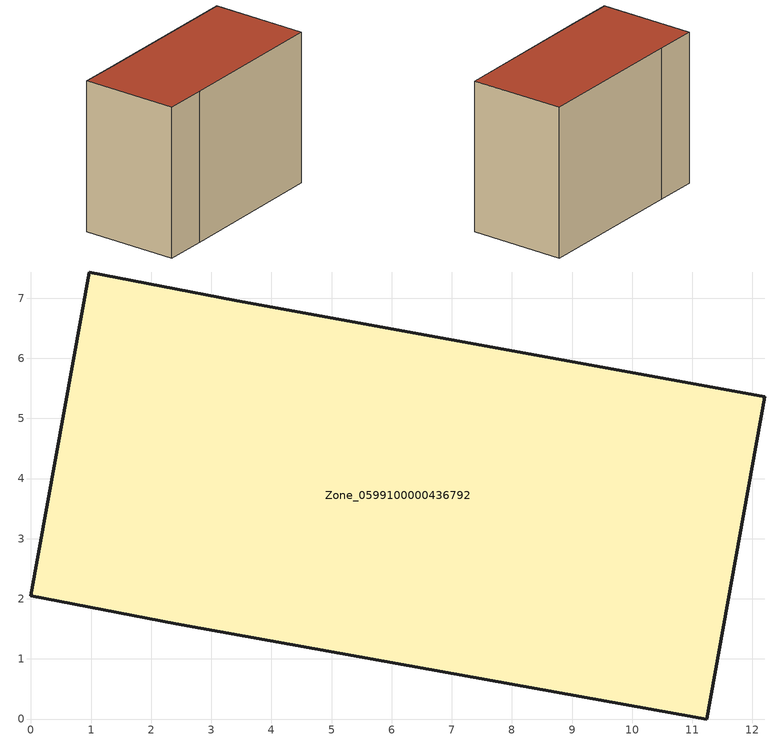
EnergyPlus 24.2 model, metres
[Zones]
Zone_0599100000436792
 floor ground (C_G): 12.2,5.36 11.24,0 2.41,1.59 0,2.05 0.97,7.43 3.38,6.96 z0
 wall outside (C_F): 3.38,6.96 0.97,7.43 0,2.05 2.41,1.59 11.24,0 12.2,5.36 3.38,6.96 z0:8.66
 roof outside (C_R): 11.24,0 12.2,5.36 3.38,6.96 0.97,7.43 0,2.05 2.41,1.59 z8.66
[BUILDING]
Pand.0599100000436792: North Axis=0; Terrain=City; Loads Convergence Tolerance Value=0.04; Temperature Convergence Tolerance Value=0.4; Solar Distribution=FullExterior; Maximum Number of Warmup Days=25; Minimum Number of Warmup Days=1
[Site:Location]
Rotterdam.The.Hague.AP_ZH_NLD Design_Conditions: Latitude=51.96; Longitude=4.45; Time Zone=1; Elevation=-4.5
[SITE:GROUNDTEMPERATURE:BUILDINGSURFACE]
18, 18, 18, 18, 18, 18, 18, 18, 18, 18, 18, 18
[MATERIAL] Thermal Absorptance=0.9; Solar Absorptance=0.7; Visible Absorptance=0.7
Name | Roughness | Thickness | Conductivity | Density | Specific Heat
G.TI.2006-2014 | MediumSmooth | 0.15 | 0.06 | 540 | 1210
F.TI.2006-2014 | Rough | 0.3 | 0.12 | 1920 | 840
R.TI.2006-2014 | MediumRough | 0.2 | 0.08 | 1500 | 1000
[CONSTRUCTION]
C_G: G.TI.2006-2014
C_F: F.TI.2006-2014
C_R: R.TI.2006-2014
[ZONE]
Zone_0599100000436792: Type=1; Multiplier=1; Ceiling Height=Autocalculate; Volume=Autocalculate; Floor Area=autocalculate; Part of Total Floor Area=Yes
[ZONEINFILTRATION:DESIGNFLOWRATE]
Infil_Zone_0599100000436792: Zone or ZoneList or Space or SpaceList=Zone_0599100000436792; Schedule=AlwaysOn; Design Flow Rate Calculation Method=Flow/Area; Flow Rate per Floor Area=0.0015; Constant Term Coefficient=1; Temperature Term Coefficient=0; Velocity Term Coefficient=0; Velocity Squared Term Coefficient=0
[HVACTEMPLATE:ZONE:IDEALLOADSAIRSYSTEM]
Zone_0599100000436792: Maximum Heating Supply Air Temperature=50; Minimum Cooling Supply Air Temperature=13; Maximum Heating Supply Air Humidity Ratio=0.0156; Minimum Cooling Supply Air Humidity Ratio=0.0077; Heating Limit=NoLimit; Cooling Limit=NoLimit; Dehumidification Control Type=ConstantSensibleHeatRatio; Cooling Sensible Heat Ratio=0.7; Dehumidification Setpoint=60; Humidification Control Type=None; Humidification Setpoint=30; Outdoor Air Method=None; Outdoor Air Flow Rate per Person=0.00944; Outdoor Air Flow Rate per Zone Floor Area=0; Outdoor Air Flow Rate per Zone=0; Demand Controlled Ventilation Type=None; Outdoor Air Economizer Type=NoEconomizer; Heat Recovery Type=None; Sensible Heat Recovery Effectiveness=0.7; Latent Heat Recovery Effectiveness=0.65
[ZONECONTROL:THERMOSTAT]
ThermostatControl_Zone_0599100000436792: Zone or ZoneList=Zone_0599100000436792; Control Type Schedule=DualSetpointControlType; Control 1=Thermostat_Zone_0599100000436792; Temperature Difference Between Cutout And Setpoint=0
[THERMOSTATSETPOINT:DUALSETPOINT]
Thermostat_Zone_0599100000436792: Heating Setpoint Temperature Schedule=HeatingSetpoint_Zone_0599100000436792; Cooling Setpoint Temperature Schedule=CoolingSetpoint_Zone_0599100000436792
[SCHEDULE:COMPACT]
HeatingSetpoint_Zone_0599100000436792: Through: 12/31, For: AllDays, Until: 24:00, 21
CoolingSetpoint_Zone_0599100000436792: Through: 12/31, For: AllDays, Until: 24:00, 24
DualSetpointControlType: Through: 12/31, For: AllDays, Until: 24:00, 4
AlwaysOn: Through: 12/31, For: AllDays, Until: 24:00, 1
